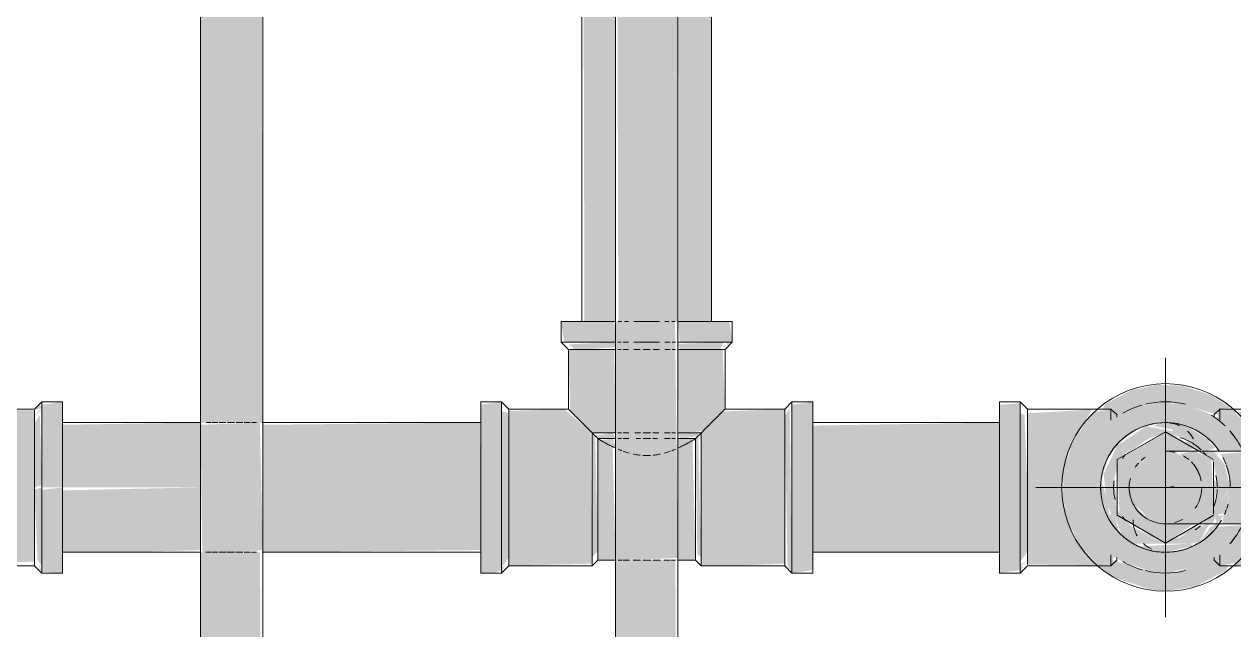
# Model space of a CAD drawing. Header units: metres. Extents: x 147 to 427, y -16 to 162.
# Drawn here: x 391.9476 to 392.1808, y 0.1726 to 0.2893 of the extents above; entities that cross this region are included whole.
import ezdxf

# ---------------------------------------------------------------- set-up
doc = ezdxf.new("R2010")
doc.units = ezdxf.units.M
for name, color, linetype, lineweight in [('P-PIPE', 7, 'Continuous', 5), ('P-PIPE-CNTR', 7, 'Continuous', 5), ('P-SANR-FIXT', 7, 'Continuous', 5)]:
    doc.layers.add(name, color=color, linetype=linetype, lineweight=lineweight)

# ---------------------------------------------------------------- blocks, each defined once
blk = doc.blocks.new('UT_Bacia com caixa acoplada - UT_Bacia com caixa acoplada-V218-HH')
at = {"layer": 'P-SANR-FIXT', "true_color": 0x7f7f7f, "transparency": 33554598}
h = blk.add_hatch(color=8, dxfattribs=at)
h.paths.add_polyline_path([(-161.01802, 0.18927), (-161.01252, 0.193), (-161.01553, 0.19352), (-161.013, 0.19514), (-161.01126, 0.19819), (-161.01126, 0.20181), (-161.01323, 0.20507), (-161.01621, 0.20676), (-161.0138, 0.207), (-161.01254, 0.20757), (-161.01802, 0.21073), (-161.02732, 0.20518), (-161.02686, 0.19437), (-161.01828, 0.18941)])
h.paths.add_polyline_path([(-161.01127, 0.193), (-161.01094, 0.193), (-161.01149, 0.193)])
h.paths.add_polyline_path([(-161.02158, 0.19402), (-161.02363, 0.19585), (-161.0235, 0.1962), (-161.02239, 0.19521), (-161.022, 0.19463)])
h.paths.add_polyline_path([(-161.00873, 0.19631), (-161.00807, 0.20047), (-161.00873, 0.20181), (-161.00873, 0.1965)])
h.paths.add_polyline_path([(-161.0229, 0.20496), (-161.02173, 0.20534), (-161.02239, 0.20501)])
h = blk.add_hatch(color=8, dxfattribs=at)
h.paths.add_polyline_path([(-161.01657, 0.19011), (-161.01252, 0.1917), (-161.01177, 0.19288), (-161.01621, 0.19031)])
h.paths.add_polyline_path([(-161.01947, 0.19011), (-161.02427, 0.19223), (-161.02106, 0.19049), (-161.01958, 0.19013)])
h.paths.add_polyline_path([(-161.02158, 0.19402), (-161.02389, 0.1964), (-161.02344, 0.19558), (-161.02239, 0.19453)])
h.paths.add_polyline_path([(-161.02732, 0.19631), (-161.02788, 0.20153), (-161.02785, 0.19812), (-161.02751, 0.19696)])
h.paths.add_polyline_path([(-161.0229, 0.20496), (-161.02168, 0.20549), (-161.0218, 0.20584), (-161.02279, 0.20507)])
h.paths.add_polyline_path([(-161.02587, 0.2062), (-161.02131, 0.20944), (-161.02456, 0.20757), (-161.02577, 0.20631)])
h.paths.add_polyline_path([(-161.01094, 0.207), (-161.01341, 0.20884), (-161.01452, 0.20871), (-161.01149, 0.207)])
blk.add_hatch(color=8, dxfattribs=at).paths.add_polyline_path([(-161.01217, 0.193), (-161.01125, 0.19318), (-161.00873, 0.19505), (-161.00919, 0.20563), (-161.01252, 0.207), (-161.01541, 0.20643), (-161.01304, 0.2049), (-161.01126, 0.20181), (-161.01126, 0.19819), (-161.01323, 0.19493), (-161.01623, 0.19324), (-161.01452, 0.193), (-161.01232, 0.193)])
at = {"layer": 'P-SANR-FIXT'}
for start, end in [(34.3456, 180), (180, 325.6544)]:
    blk.add_arc((-161.01802, 0.2), 0.0125, start, end, dxfattribs=at)
at = {"layer": 'P-SANR-FIXT', "color": 9, "true_color": 0xbbbbbb}
blk.add_arc((-161.01802, 0.2), 0.0125, 100.9311, 105, dxfattribs=at)
at = {"layer": 'P-SANR-FIXT', "color": 252, "true_color": 0x898989}
for start, end in [(75, 100.9311), (120, 132.4492), (62.7303, 72.4547), (135, 150), (160.9311, 165), (195, 225), (240, 252.4433), (287.5409, 297.2697), (300, 312.4419), (255, 270), (270, 285)]:
    blk.add_arc((-161.01802, 0.2), 0.0125, start, end, dxfattribs=at)
at = {"layer": 'P-SANR-FIXT', "color": 8, "true_color": 0x828282}
for start, end in [(60, 62.7303), (297.2697, 300)]:
    blk.add_arc((-161.01802, 0.2), 0.0125, start, end, dxfattribs=at)
at = {"layer": 'P-SANR-FIXT', "color": 253, "true_color": 0x9e9e9e}
blk.add_arc((-161.01802, 0.2), 0.0125, 360, 15, dxfattribs=at)
at = {"layer": 'P-SANR-FIXT', "color": 254, "true_color": 0xcecece}
for start, end in [(340.9311, 345), (335.7171, 339.9138)]:
    blk.add_arc((-161.01802, 0.2), 0.0125, start, end, dxfattribs=at)
blk = doc.blocks.new('Celite_Flexivel_Metais - 300mm Aço Inox - 1_2_-V220-HH')
at = {"layer": 'P-SANR-FIXT', "true_color": 0xf4f4f4, "transparency": 33554598}
h = blk.add_hatch(color=7, dxfattribs=at)
h.paths.add_polyline_path([(-161.01802, 0.18), (-161.01232, 0.1809), (-161.00636, 0.18396), (-161.00595, 0.18495), (-161.00752, 0.18513), (-161.00802, 0.18654), (-161.00862, 0.18648), (-161.00919, 0.18597), (-161.01039, 0.18545), (-161.01588, 0.18378), (-161.01947, 0.18369), (-161.0232, 0.18444), (-161.02829, 0.18603), (-161.02885, 0.18494), (-161.03096, 0.18493), (-161.02802, 0.18268), (-161.02126, 0.18043), (-161.01947, 0.18019)])
h.paths.add_polyline_path([(-161.02784, 0.21309), (-161.02456, 0.215), (-161.02125, 0.21608), (-161.01657, 0.21631), (-161.01177, 0.21512), (-161.00776, 0.21397), (-161.00751, 0.21507), (-161.00552, 0.2154), (-161.00919, 0.2178), (-161.01474, 0.21957), (-161.01947, 0.21981), (-161.02456, 0.21875), (-161.02969, 0.21604), (-161.0301, 0.21505), (-161.02852, 0.21487), (-161.02802, 0.21346)])
for points in [[(-161.01802, 0.1835), (-161.01177, 0.18488), (-161.00776, 0.18603), (-161.00752, 0.18493), (-161.00436, 0.18549), (-161.00262, 0.1875), (-160.99997, 0.19177), (-160.99946, 0.193), (-161.00821, 0.19243), (-161.01064, 0.19004), (-161.01375, 0.18835), (-161.01657, 0.18769), (-161.01947, 0.18769), (-161.0232, 0.18873), (-161.02587, 0.1904), (-161.02802, 0.19267), (-161.02967, 0.19573), (-161.03034, 0.19858), (-161.03028, 0.20188), (-161.02929, 0.20518), (-161.02784, 0.20757), (-161.02541, 0.20995), (-161.02295, 0.21137), (-161.01947, 0.21231), (-161.01657, 0.21231), (-161.01285, 0.21127), (-161.01018, 0.2096), (-161.00802, 0.20733), (-161.00708, 0.207), (-160.99946, 0.207), (-161.00177, 0.21139), (-161.00505, 0.21504), (-161.00752, 0.21487), (-161.00802, 0.21346), (-161.00862, 0.21352), (-161.00919, 0.21403), (-161.01039, 0.21455), (-161.0148, 0.21608), (-161.01947, 0.21631), (-161.0232, 0.21556), (-161.02829, 0.21397), (-161.02885, 0.21506), (-161.03169, 0.21451), (-161.03342, 0.2125), (-161.03608, 0.20823), (-161.03763, 0.20298), (-161.03778, 0.19812), (-161.03672, 0.19331), (-161.03428, 0.18861), (-161.031, 0.18496), (-161.02852, 0.18513), (-161.02802, 0.18654), (-161.02742, 0.18648), (-161.02686, 0.18597), (-161.02566, 0.18546), (-161.02081, 0.18387), (-161.01947, 0.18369)], [(-161.01316, 0.18917), (-161.01149, 0.18955), (-161.00957, 0.193), (-161.01149, 0.19243), (-161.01512, 0.19046), (-161.01828, 0.18941), (-161.02131, 0.19056), (-161.02456, 0.19243), (-161.02732, 0.19564), (-161.02785, 0.19812), (-161.02785, 0.20188), (-161.02686, 0.20563), (-161.02427, 0.20777), (-161.02093, 0.20954), (-161.01777, 0.21059), (-161.01452, 0.20935), (-161.01119, 0.20725), (-161.01018, 0.207), (-161.00845, 0.20757), (-161.00982, 0.20901), (-161.01448, 0.21083), (-161.01474, 0.21114), (-161.01589, 0.21162), (-161.01678, 0.21087), (-161.02176, 0.21179), (-161.02733, 0.20804), (-161.02993, 0.20261), (-161.02967, 0.2), (-161.02946, 0.19842), (-161.02885, 0.19777), (-161.02936, 0.19759), (-161.02848, 0.19466), (-161.02766, 0.19412), (-161.02642, 0.19082), (-161.02427, 0.18917), (-161.01354, 0.18917)], [(-161.00884, 0.193), (-161.0085, 0.19422), (-161.00794, 0.19418), (-161.00757, 0.19466), (-161.00838, 0.19505), (-161.00558, 0.20005), (-161.00665, 0.20445), (-161.00873, 0.207), (-161.01094, 0.207), (-161.00873, 0.20478), (-161.0082, 0.20188), (-161.0082, 0.19812), (-161.00994, 0.19394), (-161.01094, 0.193), (-161.00919, 0.193)], [(-161.00322, 0.193), (-160.99924, 0.19353), (-160.99845, 0.19676), (-160.99827, 0.20188), (-160.99946, 0.207), (-161.00736, 0.20646), (-161.00643, 0.2044), (-161.00569, 0.20125), (-161.00577, 0.19812), (-161.00677, 0.19479), (-161.00708, 0.193), (-161.00388, 0.193)], [(-161.00795, 0.193), (-161.00736, 0.19354), (-161.00787, 0.19308)]]:
    blk.add_hatch(color=7, dxfattribs=at).paths.add_polyline_path(points)
h = blk.add_hatch(color=7, dxfattribs=at)
h.paths.add_polyline_path([(-161.01802, 0.1875), (-161.01285, 0.18873), (-161.01316, 0.18917), (-161.02295, 0.18863), (-161.01947, 0.18769), (-161.01901, 0.18763)])
h.paths.add_polyline_path([(-161.01177, 0.18917), (-161.00802, 0.19267), (-161.00818, 0.193), (-161.00928, 0.19243), (-161.01176, 0.18919)])
h.paths.add_polyline_path([(-161.02686, 0.19116), (-161.02785, 0.19464), (-161.029, 0.19485), (-161.02885, 0.19777), (-161.02885, 0.1983), (-161.02946, 0.19842), (-161.03036, 0.20125), (-161.03028, 0.19812), (-161.02929, 0.19482), (-161.02784, 0.19243), (-161.027, 0.19134)])
h.paths.add_polyline_path([(-161.02923, 0.20533), (-161.0286, 0.20582), (-161.02922, 0.20537)])
h.paths.add_polyline_path([(-161.00783, 0.207), (-161.00821, 0.20757), (-161.00802, 0.207)])
h.paths.add_polyline_path([(-161.00919, 0.20884), (-161.01375, 0.21165), (-161.01657, 0.21231), (-161.01947, 0.21231), (-161.02023, 0.2118), (-161.01612, 0.21104), (-161.01589, 0.21162), (-161.01452, 0.21057), (-161.01413, 0.21016), (-161.00982, 0.20901)])
h = blk.add_hatch(color=7, dxfattribs=at)
h.paths.add_polyline_path([(-161.00795, 0.193), (-161.00682, 0.19467), (-161.0085, 0.19422), (-161.00826, 0.19375), (-161.00818, 0.193), (-161.00802, 0.193)])
h.paths.add_polyline_path([(-161.00849, 0.19486), (-161.00671, 0.19493), (-161.00571, 0.19858), (-161.00577, 0.20188), (-161.00595, 0.19926), (-161.00845, 0.19493)])
h.paths.add_polyline_path([(-161.00641, 0.20403), (-161.0065, 0.20457), (-161.00652, 0.20423)])
at = {"layer": 'P-SANR-FIXT'}
for p, q in [((-161.01802, 0.21073), (-161.02732, 0.20537)), ((-161.01156, 0.207), (-161.01802, 0.21073)), ((-161.02732, 0.20537), (-161.02732, 0.19463)), ((-161.02732, 0.19463), (-161.01802, 0.18927)), ((-161.01802, 0.18927), (-161.01156, 0.193))]:
    blk.add_line(p, q, dxfattribs=at)
at = {"layer": 'P-SANR-FIXT', "color": 253, "true_color": 0x9e9e9e}
for p, q in [((-161.02587, 0.2062), (-161.01947, 0.20989)), ((-161.01947, 0.20989), (-161.01802, 0.21073)), ((-161.01802, 0.21073), (-161.01657, 0.20989)), ((-161.01657, 0.20989), (-161.01156, 0.207)), ((-161.02732, 0.20537), (-161.02587, 0.2062)), ((-161.02732, 0.20369), (-161.02732, 0.20537)), ((-161.00873, 0.20537), (-161.01156, 0.207)), ((-161.02732, 0.19631), (-161.02732, 0.20369)), ((-161.00873, 0.19486), (-161.00873, 0.20496)), ((-161.02732, 0.19463), (-161.02732, 0.19631)), ((-161.02587, 0.1938), (-161.02732, 0.19463)), ((-161.01947, 0.19011), (-161.02587, 0.1938)), ((-161.01156, 0.193), (-161.00873, 0.19463)), ((-161.01156, 0.193), (-161.01657, 0.19011)), ((-161.01802, 0.18927), (-161.01947, 0.19011)), ((-161.01657, 0.19011), (-161.01802, 0.18927))]:
    blk.add_line(p, q, dxfattribs=at)
at = {"layer": 'P-SANR-FIXT', "color": 254, "true_color": 0xd5d5d5}
for p, q in [((-161.01156, 0.207), (-161.01018, 0.2062)), ((-161.00968, 0.20591), (-161.00873, 0.20537)), ((-161.00873, 0.20496), (-161.00873, 0.20369)), ((-161.00873, 0.20369), (-161.00873, 0.19631)), ((-161.00873, 0.19631), (-161.00873, 0.19486)), ((-161.01018, 0.1938), (-161.01156, 0.193)), ((-161.00873, 0.19463), (-161.00966, 0.1941))]:
    blk.add_line(p, q, dxfattribs=at)
at = {"layer": 'P-SANR-FIXT', "flags": 128}
for points in [[(-160.99802, 0.207), (-161.01002, 0.207), (-161.01722, 0.207), (-161.01802, 0.207)], [(-161.01802, 0.193), (-161.01403, 0.193), (-161.00365, 0.193), (-160.99802, 0.193)]]:
    blk.add_lwpolyline(points, dxfattribs=at)
at = {"layer": 'P-SANR-FIXT'}
for radius, start, end in [(0.02, 20.6709, 180), (0.007, 123.4379, 132.2346), (0.02, 180, 339.3291), (0.007, 210, 240), (0.007, 213.4379, 222.2346), (0.007, 227.7654, 236.5621)]:
    blk.add_arc((-161.01802, 0.2), radius, start, end, dxfattribs=at)
at = {"layer": 'P-SANR-FIXT', "color": 253, "true_color": 0x9e9e9e}
for radius, start, end in [(0.02, 20.6709, 180), (0.007, 75, 90), (0.007, 49.9053, 60), (0.01, 38.3378, 44.6686), (0.007, 137.7654, 146.5621), (0.007, 37.0423, 44.4896), (0.007, 10.3442, 35.0454), (0.007, 10.3817, 34.8667), (0.02, 180, 339.3291), (0.007, 180, 210), (0.007, 325.1333, 358.0949), (0.007, 325.1333, 358.0949), (0.01, 338.3378, 357.7244), (0.007, 240, 270), (0.007, 285, 298.5404), (0.007, 285, 298.5404)]:
    blk.add_arc((-161.01802, 0.2), radius, start, end, dxfattribs=at)
at = {"layer": 'P-SANR-FIXT', "color": 251, "true_color": 0x525252}
for start, end in [(60.0005, 73.403), (46.5979, 60), (172.7328, 180), (180, 193.4137), (305.0789, 312.367)]:
    blk.add_arc((-161.01802, 0.2), 0.01, start, end, dxfattribs=at)
at = {"layer": 'P-SANR-FIXT', "color": 9, "true_color": 0xbbbbbb}
for start, end in [(140.4879, 146.2256), (0, 13.4127), (213.7744, 219.5121)]:
    blk.add_arc((-161.01802, 0.2), 0.01, start, end, dxfattribs=at)
at = {"layer": 'P-SANR-FIXT', "color": 254, "true_color": 0xd5d5d5}
for start, end in [(49.9053, 60), (37.0423, 44.4896), (35.0454, 38.5714), (15, 34.8667), (169.6183, 180), (10.3817, 15), (180, 192.9081), (325.1333, 358.0949), (285, 298.5404)]:
    blk.add_arc((-161.01802, 0.2), 0.007, start, end, dxfattribs=at)
at = {"layer": 'P-SANR-FIXT', "color": 7, "true_color": 0xf0f0f0}
blk.add_arc((-161.01802, 0.2), 0.007, 165, 169.6183, dxfattribs=at)
blk = doc.blocks.new('UT_Ducha higiênica - UT_Ducha higiênica-V226-HH')
at = {"layer": 'P-SANR-FIXT', "true_color": 0xf4f4f4, "transparency": 33554598}
h = blk.add_hatch(color=7, dxfattribs=at)
h.paths.add_polyline_path([(-161.20402, 0.1), (-161.19202, 0.1), (-161.19258, 0.1875), (-161.20402, 0.1875), (-161.20402, 0.12592)])
h.paths.add_polyline_path([(-161.20402, 0.2125), (-161.19202, 0.2125), (-161.19253, 0.43095), (-161.20402, 0.43095), (-161.20402, 0.27659)])
h.paths.add_polyline_path([(-161.20402, 0.46905), (-161.19202, 0.46905), (-161.19253, 0.66817), (-161.20402, 0.66817), (-161.20402, 0.50259)])
for points in [[(-161.11739, 0.232), (-161.11202, 0.232), (-161.11239, 0.43095), (-161.12402, 0.43095), (-161.12349, 0.232), (-161.11782, 0.232)], [(-161.12402, 0.18596), (-161.11202, 0.18641), (-161.11256, 0.232), (-161.12402, 0.232), (-161.12402, 0.1862)], [(-161.19747, 0.1875), (-161.19202, 0.18793), (-161.19259, 0.2125), (-161.20402, 0.21207), (-161.2037, 0.1875), (-161.19802, 0.1875)], [(-161.12402, 0.1), (-161.11202, 0.1), (-161.1125, 0.18596), (-161.12402, 0.18596), (-161.12402, 0.12592)]]:
    blk.add_hatch(color=7, dxfattribs=at).paths.add_polyline_path(points)
at = {"layer": 'P-SANR-FIXT'}
for p, q in [((-161.20402, 0.43095), (-161.20402, 0.1)), ((-161.19202, 0.1), (-161.19202, 0.43095)), ((-161.12402, 0.43095), (-161.12402, 0.1)), ((-161.11202, 0.1), (-161.11202, 0.43095))]:
    blk.add_line(p, q, dxfattribs=at)
blk = doc.blocks.new('AF_Soldavel_Curva 45_90 - Standard-V239-HH')
at = {"layer": 'P-PIPE', "true_color": 0x69503c}
for points in [[(-161.23603, 0.2), (-161.23603, 0.21487), (-161.25103, 0.21487), (-161.25103, 0.2), (-161.24798, 0.2)], [(-161.23063, 0.2), (-161.23063, 0.2165), (-161.23463, 0.21594), (-161.23463, 0.2)], [(-161.27972, 0.2), (-161.25213, 0.20003), (-161.25213, 0.21383), (-161.28399, 0.21404), (-161.28397, 0.21384), (-161.28399, 0.21353), (-161.28345, 0.20756), (-161.28177, 0.20243), (-161.28152, 0.2)], [(-161.25213, 0.2), (-161.25103, 0.20035), (-161.25123, 0.21291), (-161.25213, 0.21207), (-161.25213, 0.20003)], [(-161.28215, 0.18596), (-161.25213, 0.18701), (-161.25213, 0.2), (-161.28152, 0.2), (-161.28276, 0.19411), (-161.28509, 0.18998), (-161.28783, 0.18712), (-161.28941, 0.18599), (-161.28231, 0.18596)], [(-161.25103, 0.18692), (-161.25103, 0.2), (-161.25213, 0.2), (-161.25173, 0.1875), (-161.25114, 0.18701)], [(-161.25103, 0.18513), (-161.23603, 0.18571), (-161.23603, 0.2), (-161.25103, 0.2), (-161.25103, 0.18603)], [(-161.23063, 0.1835), (-161.23063, 0.2), (-161.23463, 0.19955), (-161.23463, 0.18375)]]:
    blk.add_hatch(color=27, dxfattribs=at).paths.add_polyline_path(points)
h = blk.add_hatch(color=27, dxfattribs=at)
h.paths.add_polyline_path([(-161.23603, 0.2), (-161.23463, 0.20045), (-161.235, 0.21397), (-161.23603, 0.21245), (-161.23603, 0.20041)])
h.paths.add_polyline_path([(-161.23463, 0.21527), (-161.23495, 0.21594), (-161.23603, 0.21487)])
h.paths.add_polyline_path([(-161.23603, 0.21397), (-161.23463, 0.21487), (-161.23507, 0.21487), (-161.23569, 0.21429)])
h = blk.add_hatch(color=27, dxfattribs=at)
h.paths.add_polyline_path([(-161.30283, 0.18681), (-161.30494, 0.18829), (-161.30284, 0.18682)])
h.paths.add_polyline_path([(-161.3001, 0.18633), (-161.30126, 0.18681), (-161.30014, 0.18633)])
h.paths.add_polyline_path([(-161.28705, 0.1878), (-161.28503, 0.19006), (-161.28694, 0.18793)])
h.paths.add_polyline_path([(-161.28197, 0.20341), (-161.28275, 0.20588), (-161.28209, 0.20372)])
h = blk.add_hatch(color=27, dxfattribs=at)
h.paths.add_polyline_path([(-161.23463, 0.18473), (-161.23463, 0.2), (-161.23603, 0.19959), (-161.23546, 0.18603), (-161.23489, 0.18513)])
h.paths.add_polyline_path([(-161.23463, 0.18375), (-161.23507, 0.18513), (-161.23516, 0.1846), (-161.23483, 0.18406)])
at = {"layer": 'P-PIPE'}
for p, q in [((-161.25103, 0.2151), (-161.25213, 0.21404)), ((-161.23603, 0.2151), (-161.25103, 0.2151)), ((-161.25103, 0.2), (-161.25103, 0.2151)), ((-161.23463, 0.2165), (-161.23603, 0.2151)), ((-161.23603, 0.2), (-161.23603, 0.21487)), ((-161.23063, 0.2165), (-161.23463, 0.2165)), ((-161.23463, 0.2), (-161.23463, 0.2165)), ((-161.23063, 0.2), (-161.23063, 0.2165)), ((-161.25213, 0.2), (-161.25213, 0.21404)), ((-161.25213, 0.18596), (-161.25213, 0.2)), ((-161.25103, 0.1849), (-161.25103, 0.2)), ((-161.23603, 0.1849), (-161.23603, 0.2)), ((-161.23463, 0.1835), (-161.23463, 0.2)), ((-161.23063, 0.1835), (-161.23063, 0.2)), ((-161.25213, 0.18596), (-161.25103, 0.1849)), ((-161.25103, 0.1849), (-161.23603, 0.1849)), ((-161.23603, 0.1849), (-161.23463, 0.1835)), ((-161.23463, 0.1835), (-161.23063, 0.1835))]:
    blk.add_line(p, q, dxfattribs=at)
at = {"layer": 'P-PIPE', "flags": 128}
for points in [[(-161.28399, 0.21404), (-161.28246, 0.21404), (-161.26559, 0.21404), (-161.25213, 0.21404)], [(-161.25213, 0.18596), (-161.27103, 0.18596), (-161.28658, 0.18596), (-161.28945, 0.18596)]]:
    blk.add_lwpolyline(points, dxfattribs=at)
at = {"layer": 'P-PIPE'}
for start, end in [(150, 168.0272), (11.9728, 30), (20, 23.3538), (180, 186.6953), (353.3047, 360), (336.6462, 340), (320, 323.3543), (233.3217, 246.6996), (293.3004, 306.6783)]:
    blk.add_arc((-161.29802, 0.2), 0.0165, start, end, dxfattribs=at)
blk = doc.blocks.new('Te_Reducao - Agua Fria_Soldavel - MEP - Tigre - Standard-V240-HH')
at = {"layer": 'P-PIPE', "true_color": 0x69503c}
for points in [[(-161.05002, 0.2), (-161.04602, 0.2), (-161.04602, 0.21625), (-161.05002, 0.21594), (-161.05002, 0.20125)], [(-161.04462, 0.2), (-161.03802, 0.2), (-161.03672, 0.20669), (-161.03428, 0.21139), (-161.03217, 0.21502), (-161.04462, 0.21429), (-161.04462, 0.20125)], [(-160.99946, 0.207), (-160.99142, 0.20743), (-160.99142, 0.21487), (-161.00436, 0.21451), (-161.00262, 0.2125), (-160.99997, 0.20823)], [(-161.04462, 0.2), (-161.0452, 0.21397), (-161.04602, 0.21429), (-161.04602, 0.2)], [(-161.05002, 0.1835), (-161.04602, 0.18406), (-161.04602, 0.2), (-161.05002, 0.2), (-161.05002, 0.18375)], [(-161.031, 0.18496), (-161.03343, 0.1875), (-161.03608, 0.19177), (-161.03763, 0.19703), (-161.03802, 0.2), (-161.04462, 0.2), (-161.04462, 0.18513), (-161.03149, 0.18497)], [(-160.98602, 0.1835), (-160.98602, 0.19362), (-160.99002, 0.19257), (-160.99002, 0.18375)], [(-161.00505, 0.18496), (-160.99142, 0.18571), (-160.99142, 0.193), (-160.99946, 0.193), (-161.00177, 0.18861), (-161.00483, 0.18513)]]:
    blk.add_hatch(color=27, dxfattribs=at).paths.add_polyline_path(points)
h = blk.add_hatch(color=27, dxfattribs=at)
h.paths.add_polyline_path([(-160.99142, 0.207), (-160.99002, 0.20743), (-160.99039, 0.21397), (-160.99142, 0.21245), (-160.99142, 0.20743)])
h.paths.add_polyline_path([(-160.99142, 0.21397), (-160.99002, 0.21487), (-160.99047, 0.21486), (-160.99108, 0.21429)])
h.paths.add_polyline_path([(-160.99142, 0.21487), (-160.99002, 0.21527), (-160.99034, 0.21594), (-160.99123, 0.21507)])
h = blk.add_hatch(color=27, dxfattribs=at)
h.paths.add_polyline_path([(-160.98602, 0.20664), (-160.98602, 0.20677), (-160.98802, 0.20676)])
h.paths.add_polyline_path([(-160.99002, 0.207), (-160.9878, 0.20709), (-160.98602, 0.20825), (-160.98602, 0.2165), (-160.99002, 0.21594), (-160.99002, 0.20743)])
h = blk.add_hatch(color=27, dxfattribs=at)
h.paths.add_polyline_path([(-161.04602, 0.18571), (-161.04462, 0.18755), (-161.04462, 0.2), (-161.04602, 0.2), (-161.04602, 0.18594)])
h.paths.add_polyline_path([(-161.04602, 0.18473), (-161.04462, 0.18603), (-161.04602, 0.18513), (-161.04602, 0.18493)])
h.paths.add_polyline_path([(-161.04602, 0.18375), (-161.04531, 0.18493), (-161.04602, 0.18473), (-161.04602, 0.18406)])
h = blk.add_hatch(color=27, dxfattribs=at)
h.paths.add_polyline_path([(-160.99003, 0.18571), (-160.99002, 0.193), (-160.99142, 0.19257), (-160.99142, 0.18692), (-160.99031, 0.18596)])
h.paths.add_polyline_path([(-160.99002, 0.18473), (-160.99003, 0.18571), (-160.99046, 0.18513), (-160.99024, 0.18493)])
h.paths.add_polyline_path([(-160.99002, 0.18375), (-160.99002, 0.18473), (-160.99102, 0.18473), (-160.99034, 0.18406)])
at = {"layer": 'P-PIPE'}
for p, q in [((-161.04602, 0.2165), (-161.05002, 0.2165)), ((-161.05002, 0.2165), (-161.05002, 0.2)), ((-161.04462, 0.2151), (-161.04602, 0.2165)), ((-161.04602, 0.2), (-161.04602, 0.2165)), ((-161.03092, 0.2151), (-161.04462, 0.2151)), ((-161.04462, 0.2), (-161.04462, 0.2151)), ((-160.99142, 0.2151), (-161.00513, 0.2151)), ((-160.99002, 0.2165), (-160.99142, 0.2151)), ((-160.99142, 0.21487), (-160.99142, 0.20711)), ((-160.98602, 0.2165), (-160.99002, 0.2165)), ((-160.99002, 0.2165), (-160.99002, 0.20709)), ((-160.98602, 0.20825), (-160.98602, 0.2165)), ((-161.05002, 0.2), (-161.05002, 0.1835)), ((-161.04602, 0.1835), (-161.04602, 0.2)), ((-161.04462, 0.18513), (-161.04462, 0.2)), ((-160.98602, 0.1835), (-160.98602, 0.19357)), ((-160.99142, 0.19297), (-160.99142, 0.18513)), ((-160.99002, 0.19296), (-160.99002, 0.1835)), ((-161.04602, 0.1835), (-161.04462, 0.1849)), ((-161.04462, 0.1849), (-161.03092, 0.1849)), ((-161.00513, 0.1849), (-160.99142, 0.1849)), ((-160.99142, 0.1849), (-160.99002, 0.1835)), ((-161.05002, 0.1835), (-161.04602, 0.1835)), ((-160.99002, 0.1835), (-160.98602, 0.1835))]:
    blk.add_line(p, q, dxfattribs=at)
at = {"layer": 'P-PIPE', "color": 253, "true_color": 0x9e9e9e}
for p, q in [((-161.02852, 0.2151), (-161.03092, 0.2151)), ((-161.02742, 0.21404), (-161.02852, 0.2151)), ((-161.02852, 0.21299), (-161.02852, 0.21507)), ((-161.00752, 0.2151), (-161.00862, 0.21404)), ((-161.00513, 0.2151), (-161.00752, 0.2151)), ((-161.00752, 0.21507), (-161.00752, 0.21299)), ((-161.02742, 0.21352), (-161.02742, 0.21403)), ((-161.00862, 0.21403), (-161.00862, 0.21352)), ((-160.98602, 0.20682), (-160.98602, 0.20785)), ((-160.99142, 0.20613), (-160.99142, 0.20535)), ((-160.98602, 0.20427), (-160.98602, 0.20629)), ((-160.99142, 0.20496), (-160.99142, 0.20403)), ((-160.99142, 0.20354), (-160.99142, 0.20243)), ((-160.99002, 0.20497), (-160.99002, 0.20383)), ((-160.99002, 0.20354), (-160.99002, 0.20219)), ((-160.98602, 0.20127), (-160.98602, 0.20419)), ((-160.99142, 0.20128), (-160.99142, 0.2)), ((-160.99002, 0.20128), (-160.99002, 0.20037)), ((-160.98602, 0.2), (-160.98602, 0.20073)), ((-160.99142, 0.2), (-160.99142, 0.19703)), ((-160.99002, 0.2), (-160.99002, 0.19852)), ((-160.98602, 0.19573), (-160.98602, 0.2)), ((-160.99142, 0.19646), (-160.99142, 0.19552)), ((-160.99002, 0.19815), (-160.99002, 0.19679)), ((-160.99002, 0.19646), (-160.99002, 0.19531)), ((-160.99002, 0.19503), (-160.99002, 0.19436)), ((-160.98602, 0.19413), (-160.98602, 0.19555)), ((-161.02852, 0.18493), (-161.02852, 0.18701)), ((-161.00752, 0.18701), (-161.00752, 0.18493)), ((-161.03092, 0.1849), (-161.02852, 0.1849)), ((-161.02852, 0.1849), (-161.02742, 0.18596)), ((-161.02742, 0.18597), (-161.02742, 0.18648)), ((-161.00862, 0.18648), (-161.00862, 0.18597)), ((-161.00862, 0.18596), (-161.00752, 0.1849)), ((-161.00752, 0.1849), (-161.00513, 0.1849))]:
    blk.add_line(p, q, dxfattribs=at)
for start, end in [(105.9022, 119.9998), (76.4385, 103.5615), (45.9003, 57.6741), (25.2883, 41.3159), (36.6457, 40), (318.6841, 334.7117), (320, 323.3543), (240, 254.0961), (256.4385, 283.5615)]:
    blk.add_arc((-161.01802, 0.2), 0.0165, start, end, dxfattribs=at)
at = {"layer": 'P-PIPE', "color": 254, "true_color": 0xd5d5d5}
blk.add_arc((-161.01802, 0.2), 0.0165, 20.4866, 23.3538, dxfattribs=at)
blk = doc.blocks.new('Te_Reducao - Agua Fria_Soldavel - MEP - Tigre - Standard-V244-HH')
at = {"layer": 'P-PIPE', "true_color": 0x69503c}
h = blk.add_hatch(color=27, dxfattribs=at)
h.paths.add_polyline_path([(-161.13353, 0.228), (-161.12402, 0.228), (-161.12427, 0.232), (-161.13452, 0.232), (-161.13396, 0.228), (-161.13392, 0.228)])
h.paths.add_polyline_path([(-161.10152, 0.228), (-161.10209, 0.232), (-161.11202, 0.232), (-161.11165, 0.228), (-161.10209, 0.228)])
h = blk.add_hatch(color=27, dxfattribs=at)
h.paths.add_polyline_path([(-161.1301, 0.2266), (-161.12402, 0.227), (-161.12427, 0.228), (-161.13312, 0.22757), (-161.13178, 0.2266), (-161.13015, 0.2266)])
h.paths.add_polyline_path([(-161.10252, 0.228), (-161.10252, 0.22725), (-161.10209, 0.228)])
h.paths.add_polyline_path([(-161.10384, 0.2266), (-161.10328, 0.228), (-161.11202, 0.22769), (-161.11166, 0.2266), (-161.10395, 0.2266)])
h = blk.add_hatch(color=27, dxfattribs=at)
h.paths.add_polyline_path([(-161.11177, 0.2105), (-161.1072, 0.21083), (-161.10292, 0.2151), (-161.10338, 0.2266), (-161.11202, 0.2266), (-161.11181, 0.2105)])
h.paths.add_polyline_path([(-161.12427, 0.2105), (-161.12402, 0.2105), (-161.12427, 0.2266), (-161.13312, 0.2266), (-161.13277, 0.21475), (-161.12852, 0.2105), (-161.12475, 0.2105)])
for points in [[(-161.14764, 0.1835), (-161.14602, 0.18406), (-161.14602, 0.2165), (-161.15002, 0.21594), (-161.15002, 0.1835)], [(-161.14462, 0.1849), (-161.12852, 0.18531), (-161.12885, 0.21083), (-161.13392, 0.2151), (-161.14462, 0.21475), (-161.14462, 0.18531)], [(-161.10212, 0.1849), (-161.09142, 0.18531), (-161.09142, 0.2151), (-161.10338, 0.21464), (-161.10752, 0.2105), (-161.10752, 0.1849)], [(-161.09002, 0.1835), (-161.09046, 0.2151), (-161.09142, 0.21376), (-161.09087, 0.1849), (-161.09063, 0.18449)], [(-161.09002, 0.1835), (-161.08602, 0.18406), (-161.08602, 0.2165), (-161.09002, 0.21594), (-161.09002, 0.18406)], [(-161.12852, 0.18652), (-161.12742, 0.18772), (-161.12797, 0.20995), (-161.12852, 0.20995), (-161.12852, 0.18712)], [(-161.10752, 0.18652), (-161.10808, 0.20995), (-161.10862, 0.2094), (-161.10825, 0.18712)], [(-161.12402, 0.18596), (-161.12458, 0.20783), (-161.12742, 0.2094), (-161.12742, 0.18596)], [(-161.10862, 0.18596), (-161.10919, 0.20909), (-161.11202, 0.20762), (-161.11202, 0.18596)]]:
    blk.add_hatch(color=27, dxfattribs=at).paths.add_polyline_path(points)
h = blk.add_hatch(color=27, dxfattribs=at)
h.paths.add_polyline_path([(-161.14602, 0.18449), (-161.14462, 0.18652), (-161.14473, 0.21429), (-161.14602, 0.21475), (-161.14602, 0.1849)])
h.paths.add_polyline_path([(-161.14602, 0.1835), (-161.14536, 0.1849), (-161.14602, 0.18449)])
h = blk.add_hatch(color=27, dxfattribs=at)
h.paths.add_polyline_path([(-161.1113, 0.2094), (-161.10808, 0.20995), (-161.10808, 0.2105), (-161.11202, 0.2105), (-161.11147, 0.2094), (-161.11136, 0.2094)])
h.paths.add_polyline_path([(-161.12475, 0.2094), (-161.12402, 0.20943), (-161.12458, 0.2105), (-161.12797, 0.20995), (-161.12686, 0.2094), (-161.12486, 0.2094)])
h = blk.add_hatch(color=27, dxfattribs=at)
h.paths.add_polyline_path([(-161.12402, 0.20762), (-161.12458, 0.2094), (-161.12686, 0.20909), (-161.12427, 0.20772)])
h.paths.add_polyline_path([(-161.11202, 0.20762), (-161.10862, 0.2094), (-161.11202, 0.20935), (-161.11202, 0.20783)])
at = {"layer": 'P-PIPE'}
for p, q in [((-161.13452, 0.232), (-161.13452, 0.228)), ((-161.124, 0.232), (-161.13452, 0.232)), ((-161.10152, 0.232), (-161.11205, 0.232)), ((-161.10152, 0.228), (-161.10152, 0.232)), ((-161.13452, 0.228), (-161.13312, 0.2266)), ((-161.12403, 0.228), (-161.13452, 0.228)), ((-161.13312, 0.2266), (-161.13312, 0.2151)), ((-161.12402, 0.2266), (-161.13312, 0.2266)), ((-161.10292, 0.2266), (-161.11203, 0.2266)), ((-161.10152, 0.228), (-161.11202, 0.228)), ((-161.10292, 0.2266), (-161.10152, 0.228)), ((-161.10292, 0.2151), (-161.10292, 0.2266)), ((-161.14602, 0.2165), (-161.15002, 0.2165)), ((-161.15002, 0.2165), (-161.15002, 0.1835)), ((-161.14462, 0.2151), (-161.14602, 0.2165)), ((-161.14602, 0.1835), (-161.14602, 0.2165)), ((-161.13312, 0.2151), (-161.14462, 0.2151)), ((-161.14462, 0.1849), (-161.14462, 0.2151)), ((-161.09142, 0.2151), (-161.10292, 0.2151)), ((-161.09002, 0.2165), (-161.09142, 0.2151)), ((-161.09142, 0.2151), (-161.09142, 0.1849)), ((-161.08602, 0.2165), (-161.09002, 0.2165)), ((-161.09002, 0.2165), (-161.09002, 0.1835)), ((-161.08602, 0.1835), (-161.08602, 0.2165)), ((-161.12399, 0.2105), (-161.12852, 0.2105)), ((-161.12852, 0.1849), (-161.12852, 0.2105)), ((-161.10752, 0.2105), (-161.11206, 0.2105)), ((-161.10752, 0.2105), (-161.10752, 0.1849)), ((-161.12401, 0.2094), (-161.12742, 0.2094)), ((-161.12742, 0.18596), (-161.12742, 0.2094)), ((-161.10862, 0.2094), (-161.11204, 0.2094)), ((-161.10862, 0.2094), (-161.10862, 0.18596)), ((-161.14602, 0.1835), (-161.14462, 0.1849)), ((-161.14462, 0.1849), (-161.12852, 0.1849)), ((-161.12852, 0.1849), (-161.12742, 0.18596)), ((-161.12742, 0.18596), (-161.12397, 0.18596)), ((-161.11208, 0.18596), (-161.10862, 0.18596)), ((-161.10862, 0.18596), (-161.10752, 0.1849)), ((-161.10752, 0.1849), (-161.09142, 0.1849)), ((-161.09142, 0.1849), (-161.09002, 0.1835)), ((-161.15002, 0.1835), (-161.14602, 0.1835)), ((-161.09002, 0.1835), (-161.08602, 0.1835))]:
    blk.add_line(p, q, dxfattribs=at)
at = {"layer": 'P-PIPE', "color": 253, "true_color": 0x9e9e9e}
for p, q in [((-161.12288, 0.232), (-161.12353, 0.232)), ((-161.12152, 0.232), (-161.1223, 0.232)), ((-161.11557, 0.232), (-161.12048, 0.232)), ((-161.11375, 0.232), (-161.11453, 0.232)), ((-161.11252, 0.232), (-161.11317, 0.232)), ((-161.12293, 0.228), (-161.12358, 0.228)), ((-161.12292, 0.2266), (-161.12357, 0.2266)), ((-161.12153, 0.228), (-161.12256, 0.228)), ((-161.12153, 0.2266), (-161.12256, 0.2266)), ((-161.11557, 0.228), (-161.12048, 0.228)), ((-161.11926, 0.2266), (-161.12048, 0.2266)), ((-161.11737, 0.2266), (-161.11868, 0.2266)), ((-161.11556, 0.2266), (-161.11678, 0.2266)), ((-161.1135, 0.228), (-161.11453, 0.228)), ((-161.11349, 0.2266), (-161.11452, 0.2266)), ((-161.11247, 0.228), (-161.11313, 0.228)), ((-161.11247, 0.2266), (-161.11313, 0.2266)), ((-161.12287, 0.2105), (-161.12356, 0.2105)), ((-161.12147, 0.2105), (-161.12256, 0.2105)), ((-161.11924, 0.2105), (-161.12034, 0.2105)), ((-161.11732, 0.2105), (-161.11873, 0.2105)), ((-161.11571, 0.2105), (-161.11681, 0.2105)), ((-161.11349, 0.2105), (-161.11458, 0.2105)), ((-161.11248, 0.2105), (-161.11318, 0.2105)), ((-161.12285, 0.2094), (-161.12354, 0.2094)), ((-161.12146, 0.2094), (-161.12255, 0.2094)), ((-161.11923, 0.2094), (-161.12008, 0.2094)), ((-161.11732, 0.2094), (-161.11873, 0.2094)), ((-161.11597, 0.2094), (-161.11681, 0.2094)), ((-161.1135, 0.2094), (-161.11458, 0.2094)), ((-161.11251, 0.2094), (-161.11319, 0.2094)), ((-161.12355, 0.18596), (-161.12277, 0.18596)), ((-161.12253, 0.18596), (-161.12134, 0.18596)), ((-161.12066, 0.18596), (-161.1192, 0.18596)), ((-161.1188, 0.18596), (-161.11802, 0.18596)), ((-161.11802, 0.18596), (-161.11725, 0.18596)), ((-161.11685, 0.18596), (-161.11539, 0.18596)), ((-161.11471, 0.18596), (-161.11352, 0.18596)), ((-161.11328, 0.18596), (-161.1125, 0.18596))]:
    blk.add_line(p, q, dxfattribs=at)
at = {"layer": 'P-PIPE'}
for points, knots in [([(-161.13312, 0.2151), (-161.13312, 0.21509), (-161.13294, 0.21492), (-161.13237, 0.21435), (-161.1319, 0.21387), (-161.13146, 0.21344), (-161.13099, 0.21296), (-161.13007, 0.21204), (-161.12916, 0.21115), (-161.12852, 0.2105)], [0, 0, 0, 0, 0.25, 0.375, 0.5, 0.5625, 0.625, 0.75, 1, 1, 1, 1]), ([(-161.10752, 0.2105), (-161.10689, 0.21115), (-161.10598, 0.21204), (-161.10506, 0.21296), (-161.10459, 0.21344), (-161.10426, 0.21376), (-161.10396, 0.21406), (-161.10361, 0.21442), (-161.10311, 0.21492), (-161.10292, 0.21509), (-161.10292, 0.2151)], [0, 0, 0, 0, 0.25, 0.375, 0.4375, 0.5, 0.5625, 0.625, 0.75, 1, 1, 1, 1]), ([(-161.12742, 0.2094), (-161.12698, 0.20911), (-161.12629, 0.2087), (-161.12532, 0.20819), (-161.12463, 0.20786), (-161.12418, 0.20765), (-161.12398, 0.20756)], [0, 0, 0, 0, 0.1666667, 0.25, 0.3333333, 0.398624, 0.398624, 0.398624, 0.398624]), ([(-161.11207, 0.20756), (-161.11187, 0.20765), (-161.11141, 0.20786), (-161.11073, 0.20819), (-161.10976, 0.2087), (-161.10907, 0.20911), (-161.10862, 0.2094)], [0.601376, 0.601376, 0.601376, 0.601376, 0.6666667, 0.75, 0.8333333, 1, 1, 1, 1])]:
    blk.add_open_spline(points, degree=3, knots=knots, dxfattribs=at)
for points in [[(-161.12852, 0.2105), (-161.12834, 0.21032), (-161.12797, 0.20995), (-161.12761, 0.20958), (-161.12742, 0.2094)], [(-161.10862, 0.2094), (-161.10844, 0.20958), (-161.10808, 0.20995), (-161.10771, 0.21032), (-161.10752, 0.2105)]]:
    blk.add_open_spline(points, degree=3, dxfattribs=at)
at = {"layer": 'P-PIPE', "color": 253, "true_color": 0x9e9e9e}
for points, knots in [([(-161.12355, 0.20737), (-161.12338, 0.2073), (-161.12314, 0.2072), (-161.12291, 0.20711), (-161.12284, 0.20708)], [0.44482643, 0.44482643, 0.44482643, 0.44482643, 0.5, 0.51999758, 0.51999758, 0.51999758, 0.51999758]), ([(-161.12254, 0.20697), (-161.12244, 0.20693), (-161.12207, 0.2068), (-161.1217, 0.20669), (-161.12142, 0.20661)], [0.551916, 0.551916, 0.551916, 0.551916, 0.5833333, 0.6666667, 0.6666667, 0.6666667, 0.6666667]), ([(-161.1206, 0.20642), (-161.12032, 0.20637), (-161.11988, 0.20629), (-161.11942, 0.20623), (-161.11926, 0.20621)], [0.75, 0.75, 0.75, 0.75, 0.8333333, 0.8820641, 0.8820641, 0.8820641, 0.8820641]), ([(-161.11679, 0.20621), (-161.11662, 0.20623), (-161.11617, 0.20629), (-161.11573, 0.20637), (-161.11545, 0.20642)], [0.117982, 0.117982, 0.117982, 0.117982, 0.1666667, 0.25, 0.25, 0.25, 0.25]), ([(-161.11463, 0.20661), (-161.11435, 0.20669), (-161.11398, 0.2068), (-161.11361, 0.20693), (-161.11351, 0.20697)], [0.3333333, 0.3333333, 0.3333333, 0.3333333, 0.4166667, 0.4481163, 0.4481163, 0.4481163, 0.4481163]), ([(-161.11321, 0.20708), (-161.11314, 0.20711), (-161.11291, 0.2072), (-161.11267, 0.2073), (-161.1125, 0.20737)], [0.48003474, 0.48003474, 0.48003474, 0.48003474, 0.5, 0.55519072, 0.55519072, 0.55519072, 0.55519072])]:
    blk.add_open_spline(points, degree=3, knots=knots, dxfattribs=at)
for points in [[(-161.11876, 0.20617), (-161.11852, 0.20615), (-161.11827, 0.20613), (-161.11802, 0.20613)], [(-161.11802, 0.20613), (-161.11778, 0.20613), (-161.11753, 0.20615), (-161.11729, 0.20617)]]:
    blk.add_open_spline(points, degree=3, dxfattribs=at)

msp = doc.modelspace()

# ---------------------------------------------------------------- hatches: boundary and pattern name
at = {"layer": 'P-PIPE', "true_color": 0x00ffff}
for points in [[(392.06158, 0.232), (392.06133, 0.43095), (392.05508, 0.43095), (392.05558, 0.232), (392.06152, 0.232)], [(392.07399, 0.232), (392.08008, 0.232), (392.07965, 0.43095), (392.07358, 0.43095), (392.07383, 0.232)], [(392.13558, 0.2), (392.13558, 0.2125), (392.09958, 0.21192), (392.09958, 0.2), (392.11436, 0.2)], [(392.13558, 0.1875), (392.13558, 0.2), (392.09958, 0.2), (392.09958, 0.1875), (392.11436, 0.1875)]]:
    msp.add_hatch(color=4, dxfattribs=at).paths.add_polyline_path(points)
h = msp.add_hatch(color=4, dxfattribs=at)
h.paths.add_polyline_path([(391.99358, 0.2), (392.03558, 0.2), (392.03542, 0.2125), (391.99358, 0.21207), (391.99358, 0.20125)])
h.paths.add_polyline_path([(391.95497, 0.2), (391.98158, 0.2), (391.98158, 0.2125), (391.95497, 0.21207), (391.95497, 0.20056)])
h = msp.add_hatch(color=4, dxfattribs=at)
h.paths.add_polyline_path([(391.99358, 0.1875), (392.03558, 0.18793), (392.03558, 0.2), (391.99358, 0.2), (391.99358, 0.18771)])
h.paths.add_polyline_path([(391.96707, 0.1875), (391.98158, 0.18793), (391.98158, 0.2), (391.95497, 0.19944), (391.95497, 0.1875)])

# ---------------------------------------------------------------- linework, layer by layer
at = {"layer": 'P-PIPE'}
for p, q in [((392.05508, 0.43095), (392.05508, 0.232)), ((392.08008, 0.232), (392.08008, 0.43095)), ((391.98162, 0.2125), (391.95497, 0.2125)), ((392.03558, 0.2125), (391.99343, 0.2125)), ((392.13558, 0.2125), (392.09958, 0.2125)), ((391.95497, 0.1875), (391.98161, 0.1875)), ((391.99344, 0.1875), (392.03558, 0.1875)), ((392.09958, 0.1875), (392.13558, 0.1875))]:
    msp.add_line(p, q, dxfattribs=at)
at = {"layer": 'P-PIPE', "color": 253, "true_color": 0x9e9e9e}
for p, q in [((391.98353, 0.2125), (391.98266, 0.2125)), ((391.98489, 0.2125), (391.98377, 0.2125)), ((391.98645, 0.2125), (391.98517, 0.2125)), ((391.98811, 0.2125), (391.98676, 0.2125)), ((391.98972, 0.2125), (391.98841, 0.2125)), ((391.99116, 0.2125), (391.99, 0.2125)), ((391.99233, 0.2125), (391.99141, 0.2125)), ((391.98262, 0.1875), (391.98354, 0.1875)), ((391.98373, 0.1875), (391.98491, 0.1875)), ((391.98513, 0.1875), (391.98648, 0.1875)), ((391.98672, 0.1875), (391.98813, 0.1875)), ((391.98837, 0.1875), (391.98975, 0.1875)), ((391.98997, 0.1875), (391.99119, 0.1875)), ((391.99138, 0.1875), (391.99236, 0.1875))]:
    msp.add_line(p, q, dxfattribs=at)
at = {"layer": 'P-PIPE', "color": 252, "true_color": 0x899989}
for centre, radius, start, end in [((392.16758, 0.20625), 0.00625, 64.5695, 90), ((392.16758, 0.2), 0.0125, 120, 124.0889), ((392.16758, 0.2), 0.0125, 115.9111, 119.9993), ((392.16758, 0.2), 0.0125, 173.3407, 180), ((392.16758, 0.2), 0.0125, 180, 188.6099)]:
    msp.add_arc(centre, radius, start, end, dxfattribs=at)
at = {"layer": 'P-PIPE', "color": 9, "true_color": 0xbbcbbb}
for centre, radius, start, end in [((392.16758, 0.2), 0.0125, 72.9696, 81.2726), ((392.16758, 0.20625), 0.00625, 270, 285.1822), ((392.16758, 0.19375), 0.00625, 180, 209.7464), ((392.16758, 0.19375), 0.00625, 227.0801, 244.4034)]:
    msp.add_arc(centre, radius, start, end, dxfattribs=at)
at = {"layer": 'P-PIPE', "color": 87, "true_color": 0x527f52}
msp.add_arc((392.16758, 0.20625), 0.00625, 29.7464, 47.0851, dxfattribs=at)
at = {"layer": 'P-PIPE', "color": 254, "true_color": 0xe0e5e0}
for start, end in [(21.2726, 27.3578), (12.9844, 20.2906), (0.5809, 6.95)]:
    msp.add_arc((392.16758, 0.2), 0.0125, start, end, dxfattribs=at)
at = {"layer": 'P-PIPE', "color": 254, "true_color": 0xe3e5e3}
msp.add_arc((392.16758, 0.2), 0.0125, 321.2726, 329.7286, dxfattribs=at)
at = {"layer": 'P-PIPE', "color": 9, "true_color": 0xc5cbc5}
msp.add_arc((392.16758, 0.2), 0.0125, 312.9544, 321.2021, dxfattribs=at)
at = {"layer": 'P-PIPE', "color": 252, "true_color": 0x939993}
for start, end in [(240, 269.7286), (270.2714, 300), (308.5731, 312.9544)]:
    msp.add_arc((392.16758, 0.2), 0.0125, start, end, dxfattribs=at)
at = {"layer": 'P-PIPE-CNTR'}
for p, q in [((392.16758, 0.175), (392.16758, 0.225)), ((392.14258, 0.2), (392.19258, 0.2))]:
    msp.add_line(p, q, dxfattribs=at)

# ---------------------------------------------------------------- block references
at = {"layer": 'P-PIPE'}
for name in ['Te_Reducao - Agua Fria_Soldavel - MEP - Tigre - Standard-V244-HH', 'AF_Soldavel_Curva 45_90 - Standard-V239-HH', 'Te_Reducao - Agua Fria_Soldavel - MEP - Tigre - Standard-V240-HH']:
    msp.add_blockref(name, (553.1856, 0), dxfattribs=at)
at = {"layer": 'P-SANR-FIXT', "color": 252, "true_color": 0x898989}
msp.add_blockref('UT_Ducha higiênica - UT_Ducha higiênica-V226-HH', (553.1856, 0), dxfattribs=at)
at = {"layer": 'P-SANR-FIXT'}
for name in ['UT_Bacia com caixa acoplada - UT_Bacia com caixa acoplada-V218-HH', 'Celite_Flexivel_Metais - 300mm Aço Inox - 1_2_-V220-HH']:
    msp.add_blockref(name, (553.1856, 0), dxfattribs=at)

doc.saveas('drawing.dxf')
